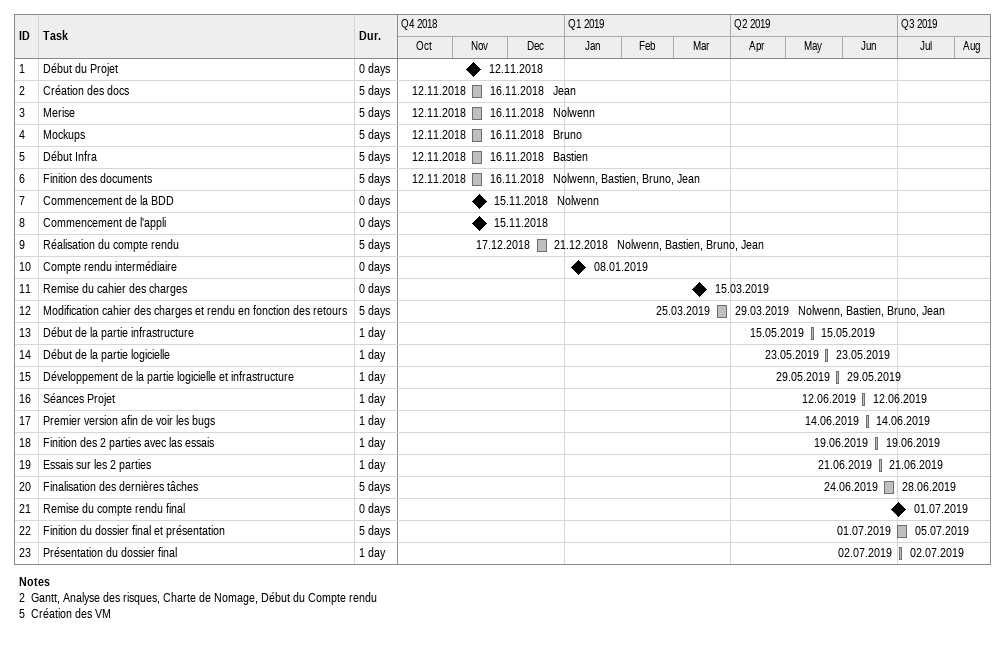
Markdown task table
| ID | Task | Duration | Start | Finish | Resources |
|---|---|---|---|---|---|
| 1 | Début du Projet | 0d | 2018-11-12 | 2018-11-12 |  |
| 2 | Création des docs | 5d | 2018-11-12 | 2018-11-16 | Jean |
| 3 | Merise | 5d | 2018-11-12 | 2018-11-16 | Nolwenn |
| 4 | Mockups | 5d | 2018-11-12 | 2018-11-16 | Bruno |
| 5 | Début Infra | 5d | 2018-11-12 | 2018-11-16 | Bastien |
| 6 | Finition des documents | 5d | 2018-11-12 | 2018-11-16 | Nolwenn, Bastien, Bruno, Jean |
| 7 | Commencement de la BDD | 0d | 2018-11-15 | 2018-11-15 | Nolwenn |
| 8 | Commencement de l'appli | 0d | 2018-11-15 | 2018-11-15 |  |
| 9 | Réalisation du compte rendu | 5d | 2018-12-17 | 2018-12-21 | Nolwenn, Bastien, Bruno, Jean |
| 10 | Compte rendu intermédiaire | 0d | 2019-01-08 | 2019-01-08 |  |
| 11 | Remise du cahier des charges | 0d | 2019-03-15 | 2019-03-15 |  |
| 12 | Modification cahier des charges et rendu en fonction des retours | 5d | 2019-03-25 | 2019-03-29 | Nolwenn, Bastien, Bruno, Jean |
| 13 | Début de la partie infrastructure | 1d | 2019-05-15 | 2019-05-15 |  |
| 14 | Début de la partie logicielle | 1d | 2019-05-23 | 2019-05-23 |  |
| 15 | Développement de la partie logicielle et infrastructure | 1d | 2019-05-29 | 2019-05-29 |  |
| 16 | Séances Projet | 1d | 2019-06-12 | 2019-06-12 |  |
| 17 | Premier version afin de voir les bugs | 1d | 2019-06-14 | 2019-06-14 |  |
| 18 | Finition des 2 parties avec las essais | 1d | 2019-06-19 | 2019-06-19 |  |
| 19 | Essais sur les 2 parties | 1d | 2019-06-21 | 2019-06-21 |  |
| 20 | Finalisation des dernières tâches | 5d | 2019-06-24 | 2019-06-28 |  |
| 21 | Remise du compte rendu final | 0d | 2019-07-01 | 2019-07-01 |  |
| 22 | Finition du dossier final et présentation | 5d | 2019-07-01 | 2019-07-05 |  |
| 23 | Présentation du dossier final | 1d | 2019-07-02 | 2019-07-02 |  |

Notes
- 2: Gantt, Analyse des risques, Charte de Nomage, Début du Compte rendu
- 5: Création des VM
